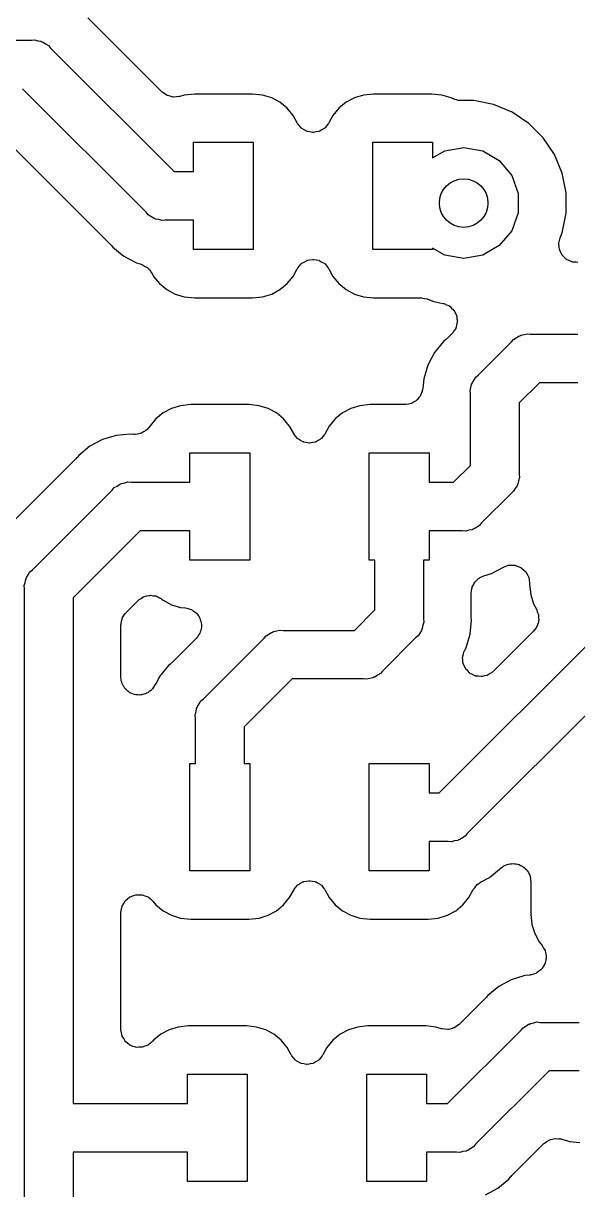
# Model space of a CAD drawing. Extents: x 91 to 190.2, y -113.9 to -59.9.
# Drawn here: x 146.59 to 151.22, y -102.14 to -92.38 of the extents above; entities that cross this region are included whole.
import ezdxf

# ---------------------------------------------------------------- set-up
doc = ezdxf.new("R2010")
doc.units = 0
doc.header["$MEASUREMENT"] = 0
doc.layers.add('BLACK', color=7, linetype='CONTINUOUS')

msp = doc.modelspace()

# ---------------------------------------------------------------- linework, layer by layer
at = {"layer": 'BLACK', "linetype": 'CONTINUOUS'}
for p, q in [((147.746, -92.9493), (147.126, -92.3293)), ((144.51, -92.5168), (146.655, -92.5168)), ((146.655, -92.5168), (146.682, -92.5145)), ((146.682, -92.5145), (146.708, -92.5214)), ((146.708, -92.5214), (146.734, -92.5261)), ((146.734, -92.5261), (146.742, -92.5306)), ((146.742, -92.5306), (146.751, -92.533)), ((146.751, -92.533), (146.773, -92.5485)), ((146.773, -92.5485), (146.796, -92.5619)), ((146.796, -92.5619), (146.814, -92.5826)), ((146.814, -92.5826), (147.848, -93.6168)), ((147.614, -93.9574), (146.579, -92.9232)), ((147.748, -92.9507), (147.746, -92.9493)), ((147.749, -92.9527), (147.748, -92.9507)), ((147.769, -92.9656), (147.749, -92.9527)), ((147.789, -92.9791), (147.769, -92.9656)), ((147.791, -92.9798), (147.789, -92.9791)), ((147.793, -92.9811), (147.791, -92.9798)), ((147.816, -92.9865), (147.793, -92.9811)), ((147.839, -92.9926), (147.816, -92.9865)), ((147.841, -92.9924), (147.839, -92.9926)), ((147.844, -92.993), (147.841, -92.9924)), ((147.867, -92.9901), (147.844, -92.993)), ((147.891, -92.9881), (147.867, -92.9901)), ((147.893, -92.987), (147.891, -92.9881)), ((147.896, -92.9867), (147.893, -92.987)), ((147.932, -92.9758), (147.896, -92.9867)), ((148.017, -92.9673), (147.932, -92.9758)), ((148.503, -92.9673), (148.017, -92.9673)), ((148.588, -92.9758), (148.503, -92.9673)), ((148.664, -92.9987), (148.588, -92.9758)), ((148.733, -93.0358), (148.664, -92.9987)), ((149.356, -92.9987), (149.287, -93.0358)), ((149.432, -92.9758), (149.356, -92.9987)), ((149.517, -92.9673), (149.432, -92.9758)), ((150.003, -92.9673), (149.517, -92.9673)), ((150.088, -92.9758), (150.003, -92.9673)), ((150.164, -92.9987), (150.088, -92.9758)), ((150.176, -93.0051), (150.164, -92.9987)), ((150.186, -93.0084), (150.176, -93.0051)), ((150.195, -93.0138), (150.186, -93.0084)), ((150.211, -93.0165), (150.195, -93.0138)), ((150.225, -93.0213), (150.211, -93.0165)), ((150.236, -93.0209), (150.225, -93.0213)), ((150.247, -93.0228), (150.236, -93.0209)), ((150.354, -93.0228), (150.247, -93.0228)), ((150.52, -93.0557), (150.354, -93.0228)), ((148.794, -93.0858), (148.733, -93.0358)), ((148.844, -93.1467), (148.794, -93.0858)), ((149.226, -93.0858), (149.176, -93.1467)), ((149.287, -93.0358), (149.226, -93.0858)), ((150.676, -93.1204), (150.52, -93.0557)), ((150.816, -93.2142), (150.676, -93.1204)), ((148.878, -93.2094), (148.844, -93.1467)), ((148.881, -93.2133), (148.878, -93.2094)), ((148.883, -93.2179), (148.881, -93.2133)), ((148.897, -93.2337), (148.883, -93.2179)), ((149.137, -93.2179), (149.123, -93.2337)), ((149.139, -93.2133), (149.137, -93.2179)), ((149.142, -93.2094), (149.139, -93.2133)), ((149.176, -93.1467), (149.142, -93.2094)), ((150.936, -93.3336), (150.816, -93.2142)), ((148.91, -93.2504), (148.897, -93.2337)), ((148.914, -93.253), (148.91, -93.2504)), ((148.917, -93.2567), (148.914, -93.253)), ((148.936, -93.2667), (148.917, -93.2567)), ((148.954, -93.2779), (148.936, -93.2667)), ((148.959, -93.2789), (148.954, -93.2779)), ((148.963, -93.2812), (148.959, -93.2789)), ((148.984, -93.2842), (148.963, -93.2812)), ((149.005, -93.2886), (148.984, -93.2842)), ((149.01, -93.2879), (149.005, -93.2886)), ((149.015, -93.2886), (149.01, -93.2879)), ((149.036, -93.2842), (149.015, -93.2886)), ((149.057, -93.2812), (149.036, -93.2842)), ((149.061, -93.2789), (149.057, -93.2812)), ((149.066, -93.2779), (149.061, -93.2789)), ((149.084, -93.2667), (149.066, -93.2779)), ((149.103, -93.2567), (149.084, -93.2667)), ((149.106, -93.253), (149.103, -93.2567)), ((149.11, -93.2504), (149.106, -93.253)), ((149.123, -93.2337), (149.11, -93.2504)), ((146.458, -93.3671), (147.311, -94.2204)), ((148.01, -93.6168), (148.01, -93.37)), ((148.01, -93.37), (148.51, -93.37)), ((148.51, -93.37), (148.51, -94.27)), ((149.51, -94.27), (149.51, -93.37)), ((149.51, -93.37), (150.01, -93.37)), ((150.01, -93.37), (150.01, -93.5022)), ((150.111, -93.4437), (150.27, -93.4157)), ((150.27, -93.4157), (150.429, -93.4437)), ((151.03, -93.474), (150.936, -93.3336)), ((150.01, -93.5022), (150.111, -93.4437)), ((150.429, -93.4437), (150.568, -93.5244)), ((151.094, -93.63), (151.03, -93.474)), ((150.568, -93.5244), (150.672, -93.6479)), ((147.848, -93.6168), (148.01, -93.6168)), ((150.672, -93.6479), (150.727, -93.7994)), ((151.127, -93.7956), (151.094, -93.63)), ((150.727, -93.7994), (150.727, -93.9606)), ((151.127, -93.9644), (151.127, -93.7956)), ((147.631, -93.9781), (147.614, -93.9574)), ((147.654, -93.9915), (147.631, -93.9781)), ((147.676, -94.007), (147.654, -93.9915)), ((150.727, -93.9606), (150.672, -94.1121)), ((151.094, -94.13), (151.127, -93.9644)), ((147.685, -94.0094), (147.676, -94.007)), ((147.693, -94.0139), (147.685, -94.0094)), ((147.72, -94.0186), (147.693, -94.0139)), ((147.746, -94.0255), (147.72, -94.0186)), ((147.772, -94.0232), (147.746, -94.0255)), ((148.01, -94.0232), (147.772, -94.0232)), ((148.01, -94.27), (148.01, -94.0232)), ((150.672, -94.1121), (150.568, -94.2356)), ((151.066, -94.2168), (151.072, -94.1939)), ((151.072, -94.1939), (151.077, -94.1708)), ((151.077, -94.1708), (151.094, -94.13)), ((147.311, -94.2204), (147.315, -94.2264)), ((147.315, -94.2264), (147.321, -94.2313)), ((147.321, -94.2313), (147.335, -94.2486)), ((147.335, -94.2486), (147.427, -94.324)), ((148.51, -94.27), (148.01, -94.27)), ((150.01, -94.27), (149.51, -94.27)), ((150.111, -94.3163), (150.01, -94.2578)), ((150.01, -94.2578), (150.01, -94.27)), ((150.568, -94.2356), (150.429, -94.3163)), ((151.067, -94.2193), (151.066, -94.2168)), ((151.066, -94.2217), (151.067, -94.2193)), ((151.069, -94.2451), (151.066, -94.2217)), ((151.071, -94.2686), (151.069, -94.2451)), ((151.073, -94.2709), (151.071, -94.2686)), ((151.073, -94.2733), (151.073, -94.2709)), ((151.084, -94.2943), (151.073, -94.2733)), ((151.094, -94.3156), (151.084, -94.2943)), ((147.427, -94.324), (147.532, -94.38)), ((147.532, -94.38), (147.572, -94.3922)), ((147.572, -94.3922), (147.578, -94.3952)), ((147.578, -94.3952), (147.584, -94.3965)), ((147.584, -94.3965), (147.601, -94.4069)), ((148.897, -94.4063), (148.91, -94.3896)), ((148.91, -94.3896), (148.914, -94.387)), ((148.914, -94.387), (148.917, -94.3833)), ((148.917, -94.3833), (148.936, -94.3733)), ((148.936, -94.3733), (148.954, -94.3621)), ((148.954, -94.3621), (148.959, -94.3611)), ((148.959, -94.3611), (148.963, -94.3588)), ((148.963, -94.3588), (148.984, -94.3558)), ((148.984, -94.3558), (149.005, -94.3514)), ((149.005, -94.3514), (149.01, -94.3521)), ((149.01, -94.3521), (149.015, -94.3514)), ((149.015, -94.3514), (149.036, -94.3558)), ((149.036, -94.3558), (149.057, -94.3588)), ((149.057, -94.3588), (149.061, -94.3611)), ((149.061, -94.3611), (149.066, -94.3621)), ((149.066, -94.3621), (149.084, -94.3733)), ((149.084, -94.3733), (149.103, -94.3833)), ((149.103, -94.3833), (149.106, -94.387)), ((149.106, -94.387), (149.11, -94.3896)), ((149.11, -94.3896), (149.123, -94.4063)), ((150.27, -94.3443), (150.111, -94.3163)), ((150.429, -94.3163), (150.27, -94.3443)), ((151.096, -94.3173), (151.094, -94.3156)), ((151.097, -94.3195), (151.096, -94.3173)), ((151.114, -94.3355), (151.097, -94.3195)), ((151.131, -94.352), (151.114, -94.3355)), ((151.134, -94.3531), (151.131, -94.352)), ((151.135, -94.3547), (151.134, -94.3531)), ((151.157, -94.3638), (151.135, -94.3547)), ((151.179, -94.3735), (151.157, -94.3638)), ((151.181, -94.3737), (151.179, -94.3735)), ((151.183, -94.3747), (151.181, -94.3737)), ((151.207, -94.3757), (151.183, -94.3747)), ((151.222, -94.3769), (151.207, -94.3757)), ((151.225, -94.3773), (151.222, -94.3769)), ((147.601, -94.4069), (147.618, -94.4158)), ((147.618, -94.4158), (147.623, -94.4206)), ((147.623, -94.4206), (147.629, -94.4241)), ((147.629, -94.4241), (147.641, -94.4395)), ((147.641, -94.4395), (147.654, -94.4538)), ((147.654, -94.4538), (147.657, -94.4598)), ((147.657, -94.4598), (147.661, -94.465)), ((147.661, -94.465), (147.676, -94.4933)), ((147.676, -94.4933), (147.726, -94.5542)), ((148.794, -94.5542), (148.844, -94.4933)), ((148.844, -94.4933), (148.878, -94.4306)), ((148.878, -94.4306), (148.881, -94.4267)), ((148.881, -94.4267), (148.883, -94.4221)), ((148.883, -94.4221), (148.897, -94.4063)), ((149.123, -94.4063), (149.137, -94.4221)), ((149.137, -94.4221), (149.139, -94.4267)), ((149.139, -94.4267), (149.142, -94.4306)), ((149.142, -94.4306), (149.176, -94.4933)), ((149.176, -94.4933), (149.226, -94.5542)), ((147.726, -94.5542), (147.787, -94.6042)), ((148.733, -94.6042), (148.794, -94.5542)), ((149.226, -94.5542), (149.287, -94.6042)), ((147.787, -94.6042), (147.856, -94.6413)), ((147.856, -94.6413), (147.932, -94.6642)), ((147.932, -94.6642), (148.017, -94.6727)), ((148.017, -94.6727), (148.503, -94.6727)), ((148.503, -94.6727), (148.588, -94.6642)), ((148.588, -94.6642), (148.664, -94.6413)), ((148.664, -94.6413), (148.733, -94.6042)), ((149.287, -94.6042), (149.356, -94.6413)), ((149.356, -94.6413), (149.432, -94.6642)), ((149.432, -94.6642), (149.517, -94.6727)), ((149.517, -94.6727), (149.914, -94.6727)), ((149.914, -94.6727), (149.917, -94.6732)), ((149.917, -94.6732), (149.92, -94.6728)), ((149.92, -94.6728), (149.943, -94.6777)), ((149.943, -94.6777), (149.965, -94.6817)), ((149.965, -94.6817), (149.968, -94.6834)), ((149.968, -94.6834), (149.971, -94.6841)), ((149.971, -94.6841), (150.02, -94.7043)), ((150.02, -94.7043), (150.096, -94.7194)), ((150.096, -94.7194), (150.101, -94.7212)), ((150.101, -94.7212), (150.106, -94.7216)), ((150.106, -94.7216), (150.125, -94.7306)), ((150.125, -94.7306), (150.145, -94.7383)), ((150.145, -94.7383), (150.148, -94.7416)), ((150.148, -94.7416), (150.153, -94.7437)), ((150.153, -94.7437), (150.168, -94.7586)), ((150.168, -94.7586), (150.184, -94.7726)), ((150.184, -94.7726), (150.186, -94.777)), ((150.186, -94.777), (150.19, -94.7805)), ((150.19, -94.7805), (150.199, -94.7997)), ((150.199, -94.7997), (150.209, -94.8183)), ((150.209, -94.8183), (150.21, -94.8232)), ((150.21, -94.8232), (150.212, -94.8277)), ((150.216, -94.8796), (150.211, -94.9001)), ((150.212, -94.8277), (150.214, -94.8488)), ((150.214, -94.8488), (150.217, -94.8698)), ((150.217, -94.8698), (150.216, -94.8747)), ((150.216, -94.8747), (150.216, -94.8796)), ((150.173, -94.9726), (150.13, -95.0159)), ((150.176, -94.9685), (150.173, -94.9726)), ((150.18, -94.9654), (150.176, -94.9685)), ((150.191, -94.9473), (150.18, -94.9654)), ((150.203, -94.9299), (150.191, -94.9473)), ((150.204, -94.9251), (150.203, -94.9299)), ((150.207, -94.9209), (150.204, -94.9251)), ((150.211, -94.9001), (150.207, -94.9209)), ((150.748, -94.9861), (150.775, -94.9814)), ((150.775, -94.9814), (150.801, -94.9745)), ((150.801, -94.9745), (150.827, -94.9768)), ((150.827, -94.9768), (151.225, -94.9768)), ((150.101, -95.04), (150.026, -95.1319)), ((150.119, -95.0258), (150.101, -95.04)), ((150.124, -95.0202), (150.119, -95.0258)), ((150.13, -95.0159), (150.124, -95.0202)), ((150.393, -95.3186), (150.669, -95.0426)), ((150.669, -95.0426), (150.686, -95.0219)), ((150.686, -95.0219), (150.709, -95.0085)), ((150.709, -95.0085), (150.731, -94.993)), ((150.731, -94.993), (150.74, -94.9906)), ((150.74, -94.9906), (150.748, -94.9861)), ((150.002, -95.1775), (149.97, -95.2367)), ((150.026, -95.1319), (150.002, -95.1775)), ((150.002, -95.1775), (150.002, -95.1775)), ((149.97, -95.2367), (149.936, -95.3503)), ((149.936, -95.3503), (149.927, -95.432)), ((150.343, -95.3814), (150.358, -95.3593)), ((150.358, -95.3593), (150.372, -95.336)), ((150.372, -95.336), (150.393, -95.3186)), ((149.919, -95.4626), (149.913, -95.4822)), ((149.926, -95.4434), (149.919, -95.4626)), ((149.927, -95.432), (149.926, -95.4376)), ((149.926, -95.4376), (149.926, -95.4434)), ((150.324, -95.4506), (150.331, -95.4246)), ((150.327, -95.4775), (150.324, -95.4506)), ((150.331, -95.4246), (150.336, -95.398)), ((150.336, -95.398), (150.341, -95.3902)), ((150.341, -95.3902), (150.343, -95.3814)), ((150.903, -95.3832), (150.733, -95.5528)), ((151.225, -95.3832), (150.903, -95.3832)), ((147.987, -95.5673), (147.902, -95.5758)), ((148.473, -95.5673), (147.987, -95.5673)), ((148.558, -95.5758), (148.473, -95.5673)), ((149.487, -95.5673), (149.402, -95.5758)), ((149.778, -95.5673), (149.487, -95.5673)), ((149.784, -95.5663), (149.778, -95.5673)), ((149.79, -95.5669), (149.784, -95.5663)), ((149.809, -95.5618), (149.79, -95.5669)), ((149.83, -95.5583), (149.809, -95.5618)), ((149.835, -95.5554), (149.83, -95.5583)), ((149.84, -95.554), (149.835, -95.5554)), ((149.857, -95.5424), (149.84, -95.554)), ((149.875, -95.5322), (149.857, -95.5424)), ((149.878, -95.5278), (149.875, -95.5322)), ((149.883, -95.5246), (149.878, -95.5278)), ((149.895, -95.508), (149.883, -95.5246)), ((149.908, -95.4923), (149.895, -95.508)), ((149.91, -95.4869), (149.908, -95.4923)), ((149.913, -95.4822), (149.91, -95.4869)), ((150.327, -96.0758), (150.327, -95.4775)), ((150.733, -95.5528), (150.733, -96.1511)), ((147.757, -95.6358), (147.696, -95.6858)), ((147.826, -95.5987), (147.757, -95.6358)), ((147.902, -95.5758), (147.826, -95.5987)), ((148.634, -95.5987), (148.558, -95.5758)), ((148.703, -95.6358), (148.634, -95.5987)), ((148.764, -95.6858), (148.703, -95.6358)), ((149.257, -95.6358), (149.196, -95.6858)), ((149.326, -95.5987), (149.257, -95.6358)), ((149.402, -95.5758), (149.326, -95.5987)), ((147.631, -95.7631), (147.619, -95.7785)), ((147.636, -95.7581), (147.631, -95.7631)), ((147.696, -95.6858), (147.636, -95.7581)), ((148.814, -95.7467), (148.764, -95.6858)), ((148.848, -95.8094), (148.814, -95.7467)), ((149.146, -95.7467), (149.112, -95.8094)), ((149.196, -95.6858), (149.146, -95.7467)), ((147.248, -95.86), (147.143, -95.916)), ((147.343, -95.8313), (147.248, -95.86)), ((147.362, -95.8255), (147.343, -95.8313)), ((147.343, -95.8313), (147.343, -95.8313)), ((147.48, -95.8139), (147.362, -95.8255)), ((147.502, -95.8161), (147.48, -95.8139)), ((147.51, -95.8155), (147.502, -95.8161)), ((147.517, -95.8168), (147.51, -95.8155)), ((147.518, -95.8168), (147.517, -95.8168)), ((147.521, -95.8164), (147.518, -95.8168)), ((147.523, -95.8167), (147.521, -95.8164)), ((147.54, -95.8132), (147.523, -95.8167)), ((147.554, -95.8121), (147.54, -95.8132)), ((147.56, -95.8095), (147.554, -95.8121)), ((147.57, -95.8078), (147.56, -95.8095)), ((147.572, -95.8065), (147.57, -95.8078)), ((147.574, -95.806), (147.572, -95.8065)), ((147.592, -95.795), (147.574, -95.806)), ((147.602, -95.7906), (147.592, -95.795)), ((147.605, -95.7874), (147.602, -95.7906)), ((147.615, -95.7817), (147.605, -95.7874)), ((147.616, -95.7798), (147.615, -95.7817)), ((147.619, -95.7785), (147.616, -95.7798)), ((148.851, -95.8133), (148.848, -95.8094)), ((148.853, -95.8179), (148.851, -95.8133)), ((148.867, -95.8337), (148.853, -95.8179)), ((148.88, -95.8504), (148.867, -95.8337)), ((148.884, -95.853), (148.88, -95.8504)), ((148.887, -95.8567), (148.884, -95.853)), ((148.906, -95.8667), (148.887, -95.8567)), ((149.073, -95.8567), (149.054, -95.8667)), ((149.076, -95.853), (149.073, -95.8567)), ((149.08, -95.8504), (149.076, -95.853)), ((149.093, -95.8337), (149.08, -95.8504)), ((149.107, -95.8179), (149.093, -95.8337)), ((149.109, -95.8133), (149.107, -95.8179)), ((149.112, -95.8094), (149.109, -95.8133)), ((147.143, -95.916), (147.051, -95.9914)), ((148.924, -95.8779), (148.906, -95.8667)), ((148.929, -95.8789), (148.924, -95.8779)), ((148.933, -95.8812), (148.929, -95.8789)), ((148.954, -95.8842), (148.933, -95.8812)), ((148.975, -95.8886), (148.954, -95.8842)), ((148.98, -95.8879), (148.975, -95.8886)), ((148.985, -95.8886), (148.98, -95.8879)), ((149.006, -95.8842), (148.985, -95.8886)), ((149.027, -95.8812), (149.006, -95.8842)), ((149.031, -95.8789), (149.027, -95.8812)), ((149.036, -95.8779), (149.031, -95.8789)), ((149.054, -95.8667), (149.036, -95.8779)), ((147.027, -96.0196), (146.479, -96.5677)), ((147.032, -96.0136), (147.027, -96.0196)), ((147.037, -96.0087), (147.032, -96.0136)), ((147.051, -95.9914), (147.037, -96.0087)), ((147.98, -96.2168), (147.98, -95.97)), ((147.98, -95.97), (148.48, -95.97)), ((148.48, -95.97), (148.48, -96.87)), ((149.48, -96.87), (149.48, -95.97)), ((149.48, -95.97), (149.98, -95.97)), ((149.98, -95.97), (149.98, -96.2168)), ((150.186, -96.2168), (150.327, -96.0758)), ((150.733, -96.1511), (150.736, -96.178)), ((147.347, -96.2619), (147.371, -96.2485)), ((147.371, -96.2485), (147.393, -96.233)), ((147.393, -96.233), (147.402, -96.2306)), ((147.402, -96.2306), (147.409, -96.2261)), ((147.409, -96.2261), (147.436, -96.2214)), ((147.436, -96.2214), (147.462, -96.2145)), ((147.462, -96.2145), (147.489, -96.2168)), ((147.489, -96.2168), (147.98, -96.2168)), ((149.98, -96.2168), (150.186, -96.2168)), ((150.717, -96.2472), (150.702, -96.2693)), ((150.719, -96.2384), (150.717, -96.2472)), ((150.724, -96.2306), (150.719, -96.2384)), ((150.729, -96.204), (150.724, -96.2306)), ((150.736, -96.178), (150.729, -96.204)), ((146.663, -96.95), (147.33, -96.2826)), ((147.33, -96.2826), (147.347, -96.2619)), ((150.667, -96.31), (150.42, -96.5574)), ((150.688, -96.2926), (150.667, -96.31)), ((150.702, -96.2693), (150.688, -96.2926)), ((147.564, -96.6232), (147.003, -97.1842)), ((147.98, -96.6232), (147.564, -96.6232)), ((147.98, -96.87), (147.98, -96.6232)), ((150.261, -96.6232), (149.98, -96.6232)), ((149.98, -96.6232), (149.98, -96.87)), ((150.288, -96.6255), (150.261, -96.6232)), ((150.314, -96.6186), (150.288, -96.6255)), ((150.341, -96.6139), (150.314, -96.6186)), ((150.348, -96.6094), (150.341, -96.6139)), ((150.357, -96.607), (150.348, -96.6094)), ((150.379, -96.5915), (150.357, -96.607)), ((150.403, -96.5781), (150.379, -96.5915)), ((150.42, -96.5574), (150.403, -96.5781)), ((148.48, -96.87), (147.98, -96.87)), ((149.527, -96.87), (149.48, -96.87)), ((149.527, -97.2858), (149.527, -96.87)), ((149.98, -96.87), (149.933, -96.87)), ((149.933, -96.87), (149.933, -97.3611)), ((150.502, -96.98), (150.602, -96.9267)), ((150.602, -96.9267), (150.624, -96.9194)), ((150.624, -96.9194), (150.646, -96.9113)), ((150.646, -96.9113), (150.649, -96.9113)), ((150.649, -96.9113), (150.651, -96.9105)), ((150.651, -96.9105), (150.675, -96.9113)), ((150.675, -96.9113), (150.698, -96.9113)), ((150.698, -96.9113), (150.701, -96.9121)), ((150.701, -96.9121), (150.703, -96.9122)), ((150.703, -96.9122), (150.725, -96.921)), ((150.725, -96.921), (150.747, -96.9291)), ((150.747, -96.9291), (150.749, -96.9307)), ((150.749, -96.9307), (150.752, -96.9316)), ((150.752, -96.9316), (150.769, -96.9474)), ((146.601, -97.056), (146.606, -97.0294)), ((146.606, -97.0294), (146.611, -97.0216)), ((146.611, -97.0216), (146.613, -97.0128)), ((146.613, -97.0128), (146.628, -96.9907)), ((146.628, -96.9907), (146.642, -96.9674)), ((146.642, -96.9674), (146.663, -96.95)), ((150.381, -97.035), (150.393, -97.0224)), ((150.393, -97.0224), (150.401, -97.0183)), ((150.401, -97.0183), (150.408, -97.0125)), ((150.408, -97.0125), (150.424, -97.0066)), ((150.424, -97.0066), (150.44, -96.9989)), ((150.44, -96.9989), (150.502, -96.98)), ((150.769, -96.9474), (150.787, -96.9626)), ((150.787, -96.9626), (150.788, -96.9647)), ((150.788, -96.9647), (150.79, -96.9664)), ((150.79, -96.9664), (150.801, -96.9872)), ((150.801, -96.9872), (150.813, -97.0077)), ((150.813, -97.0077), (150.814, -97.0101)), ((150.814, -97.0101), (150.815, -97.0123)), ((150.815, -97.0123), (150.818, -97.0357)), ((146.594, -97.082), (146.601, -97.056)), ((146.597, -97.1089), (146.594, -97.082)), ((146.597, -100.272), (146.597, -97.1089)), ((150.333, -97.1424), (150.336, -97.1255)), ((150.336, -97.1255), (150.337, -97.1084)), ((150.337, -97.1084), (150.341, -97.1)), ((150.341, -97.1), (150.342, -97.0911)), ((150.342, -97.0911), (150.351, -97.0762)), ((150.351, -97.0762), (150.358, -97.0604)), ((150.358, -97.0604), (150.364, -97.0538)), ((150.364, -97.0538), (150.368, -97.046)), ((150.368, -97.046), (150.381, -97.035)), ((150.818, -97.0357), (150.822, -97.059)), ((150.822, -97.059), (150.822, -97.0726)), ((150.822, -97.0726), (150.831, -97.1584)), ((147.003, -97.1842), (147.003, -101.417)), ((147.447, -97.3059), (147.546, -97.2066)), ((147.546, -97.2066), (147.551, -97.2033)), ((147.551, -97.2033), (147.555, -97.1989)), ((147.555, -97.1989), (147.572, -97.1885)), ((147.572, -97.1885), (147.589, -97.1768)), ((147.589, -97.1768), (147.595, -97.1753)), ((147.595, -97.1753), (147.6, -97.1723)), ((147.6, -97.1723), (147.62, -97.1686)), ((147.62, -97.1686), (147.639, -97.1633)), ((147.639, -97.1633), (147.645, -97.1638)), ((147.645, -97.1638), (147.651, -97.1627)), ((147.651, -97.1627), (147.671, -97.166)), ((147.671, -97.166), (147.691, -97.1678)), ((147.691, -97.1678), (147.697, -97.1703)), ((147.697, -97.1703), (147.702, -97.1712)), ((147.702, -97.1712), (147.72, -97.1812)), ((147.72, -97.1812), (147.739, -97.1898)), ((147.739, -97.1898), (147.743, -97.1939)), ((147.743, -97.1939), (147.748, -97.1968)), ((147.748, -97.1968), (147.757, -97.2042)), ((147.757, -97.2042), (147.826, -97.2413)), ((150.333, -97.333), (150.333, -97.1424)), ((150.831, -97.1584), (150.854, -97.2338)), ((147.428, -97.3325), (147.438, -97.3156)), ((147.438, -97.3156), (147.443, -97.3113)), ((147.443, -97.3113), (147.447, -97.3059)), ((147.826, -97.2413), (147.902, -97.2642)), ((147.902, -97.2642), (147.942, -97.2682)), ((147.942, -97.2682), (147.954, -97.2715)), ((147.954, -97.2715), (147.966, -97.2726)), ((147.966, -97.2726), (147.979, -97.2785)), ((147.979, -97.2785), (147.992, -97.2822)), ((147.992, -97.2822), (148.002, -97.2894)), ((148.002, -97.2894), (148.013, -97.2946)), ((148.013, -97.2946), (148.023, -97.3045)), ((148.023, -97.3045), (148.035, -97.3126)), ((148.035, -97.3126), (148.042, -97.3227)), ((148.042, -97.3227), (148.05, -97.3314)), ((149.356, -97.4568), (149.527, -97.2858)), ((150.854, -97.2338), (150.881, -97.2852)), ((150.881, -97.2852), (150.886, -97.3016)), ((150.886, -97.3016), (150.894, -97.3171)), ((150.894, -97.3171), (150.895, -97.3261)), ((147.403, -97.412), (147.404, -97.4055)), ((147.403, -97.8484), (147.403, -97.412)), ((147.404, -97.3989), (147.409, -97.38)), ((147.404, -97.4055), (147.404, -97.3989)), ((147.409, -97.38), (147.412, -97.3607)), ((147.412, -97.3607), (147.416, -97.355)), ((147.416, -97.355), (147.417, -97.3486)), ((147.417, -97.3486), (147.428, -97.3325)), ((148.05, -97.3314), (148.056, -97.3441)), ((148.056, -97.3441), (148.064, -97.3556)), ((148.064, -97.3556), (148.067, -97.3675)), ((148.067, -97.3675), (148.072, -97.3787)), ((148.072, -97.3787), (148.073, -97.3925)), ((148.073, -97.3925), (148.077, -97.406)), ((148.077, -97.406), (148.076, -97.4183)), ((148.076, -97.4183), (148.077, -97.4305)), ((149.929, -97.414), (149.924, -97.4406)), ((149.936, -97.388), (149.929, -97.414)), ((149.933, -97.3611), (149.936, -97.388)), ((150.324, -97.4883), (150.336, -97.37)), ((150.334, -97.3403), (150.333, -97.333)), ((150.334, -97.3477), (150.334, -97.3403)), ((150.336, -97.37), (150.334, -97.3477)), ((150.885, -97.4193), (150.88, -97.4268)), ((150.889, -97.4028), (150.885, -97.4193)), ((150.896, -97.3868), (150.889, -97.4028)), ((150.895, -97.3261), (150.897, -97.3348)), ((150.898, -97.369), (150.896, -97.3778)), ((150.896, -97.3778), (150.896, -97.3868)), ((150.897, -97.3348), (150.897, -97.3519)), ((150.897, -97.3519), (150.898, -97.369)), ((148.04, -97.5135), (148.033, -97.5235)), ((148.049, -97.5048), (148.04, -97.5135)), ((148.055, -97.4923), (148.049, -97.5048)), ((148.063, -97.4809), (148.055, -97.4923)), ((148.066, -97.469), (148.063, -97.4809)), ((148.072, -97.4579), (148.066, -97.469)), ((148.073, -97.444), (148.072, -97.4579)), ((148.077, -97.4305), (148.073, -97.444)), ((148.6, -97.5226), (148.617, -97.5019)), ((148.617, -97.5019), (148.641, -97.4885)), ((148.641, -97.4885), (148.663, -97.473)), ((148.663, -97.473), (148.672, -97.4706)), ((148.672, -97.4706), (148.679, -97.4661)), ((148.679, -97.4661), (148.706, -97.4614)), ((148.706, -97.4614), (148.732, -97.4545)), ((148.732, -97.4545), (148.759, -97.4568)), ((148.759, -97.4568), (149.356, -97.4568)), ((149.867, -97.5199), (149.59, -97.7974)), ((149.888, -97.5026), (149.867, -97.5199)), ((149.902, -97.4793), (149.888, -97.5026)), ((149.917, -97.4572), (149.902, -97.4793)), ((149.919, -97.4484), (149.917, -97.4572)), ((149.924, -97.4406), (149.919, -97.4484)), ((150.066, -98.8168), (151.397, -97.4858)), ((150.291, -97.5996), (150.324, -97.4883)), ((150.855, -97.462), (150.517, -97.8)), ((150.865, -97.4479), (150.855, -97.462)), ((150.876, -97.4352), (150.865, -97.4479)), ((150.88, -97.4268), (150.876, -97.4352)), ((148.033, -97.5235), (147.83, -97.7273)), ((148.093, -98.03), (148.6, -97.5226)), ((150.279, -97.6232), (150.29, -97.602)), ((150.29, -97.602), (150.291, -97.5996)), ((150.291, -97.5996), (150.291, -97.5996)), ((150.261, -97.6808), (150.263, -97.6768)), ((150.263, -97.7028), (150.261, -97.6808)), ((150.262, -97.6727), (150.269, -97.6518)), ((150.263, -97.6768), (150.262, -97.6727)), ((150.264, -97.7248), (150.263, -97.7028)), ((150.269, -97.6518), (150.275, -97.6305)), ((150.275, -97.6305), (150.277, -97.6271)), ((150.277, -97.6271), (150.279, -97.6232)), ((147.801, -97.7514), (147.726, -97.8433)), ((147.819, -97.7372), (147.801, -97.7514)), ((147.824, -97.7316), (147.819, -97.7372)), ((147.83, -97.7273), (147.824, -97.7316)), ((149.59, -97.7974), (149.573, -97.8181)), ((150.266, -97.7286), (150.264, -97.7248)), ((150.266, -97.7327), (150.266, -97.7286)), ((150.275, -97.7527), (150.266, -97.7327)), ((150.284, -97.7731), (150.275, -97.7527)), ((150.286, -97.7762), (150.284, -97.7731)), ((150.288, -97.7799), (150.286, -97.7762)), ((150.304, -97.7955), (150.288, -97.7799)), ((151.737, -97.72), (150.3, -99.1574)), ((150.318, -97.8119), (150.304, -97.7955)), ((150.322, -97.8138), (150.318, -97.8119)), ((150.511, -97.8056), (150.492, -97.8172)), ((150.514, -97.8023), (150.511, -97.8056)), ((150.517, -97.8), (150.514, -97.8023)), ((147.406, -97.8637), (147.403, -97.8484)), ((147.406, -97.8793), (147.406, -97.8637)), ((147.41, -97.8892), (147.406, -97.8793)), ((147.412, -97.8997), (147.41, -97.8892)), ((147.42, -97.9132), (147.412, -97.8997)), ((147.702, -97.8889), (147.685, -97.9191)), ((147.726, -97.8433), (147.702, -97.8889)), ((147.702, -97.8889), (147.702, -97.8889)), ((148.834, -97.8632), (148.433, -98.2642)), ((149.431, -97.8632), (148.834, -97.8632)), ((149.458, -97.8655), (149.431, -97.8632)), ((149.484, -97.8586), (149.458, -97.8655)), ((149.511, -97.8539), (149.484, -97.8586)), ((149.518, -97.8494), (149.511, -97.8539)), ((149.527, -97.847), (149.518, -97.8494)), ((149.549, -97.8315), (149.527, -97.847)), ((149.573, -97.8181), (149.549, -97.8315)), ((150.325, -97.8168), (150.322, -97.8138)), ((150.345, -97.8261), (150.325, -97.8168)), ((150.364, -97.8365), (150.345, -97.8261)), ((150.368, -97.837), (150.364, -97.8365)), ((150.372, -97.8388), (150.368, -97.837)), ((150.394, -97.8407), (150.372, -97.8388)), ((150.416, -97.8438), (150.394, -97.8407)), ((150.42, -97.843), (150.416, -97.8438)), ((150.424, -97.8433), (150.42, -97.843)), ((150.445, -97.8376), (150.424, -97.8433)), ((150.467, -97.8331), (150.445, -97.8376)), ((150.47, -97.8309), (150.467, -97.8331)), ((150.474, -97.8298), (150.47, -97.8309)), ((150.492, -97.8172), (150.474, -97.8298)), ((147.426, -97.9276), (147.42, -97.9132)), ((147.433, -97.9356), (147.426, -97.9276)), ((147.438, -97.9448), (147.433, -97.9356)), ((147.45, -97.9548), (147.438, -97.9448)), ((147.461, -97.9664), (147.45, -97.9548)), ((147.47, -97.9714), (147.461, -97.9664)), ((147.478, -97.9783), (147.47, -97.9714)), ((147.493, -97.9836), (147.478, -97.9783)), ((147.507, -97.991), (147.493, -97.9836)), ((147.517, -97.9925), (147.507, -97.991)), ((147.527, -97.9961), (147.517, -97.9925)), ((147.543, -97.9961), (147.527, -97.9961)), ((147.558, -97.9983), (147.543, -97.9961)), ((147.569, -97.9961), (147.558, -97.9983)), ((147.579, -97.9961), (147.569, -97.9961)), ((147.594, -97.9908), (147.579, -97.9961)), ((147.609, -97.9876), (147.594, -97.9908)), ((147.618, -97.982), (147.609, -97.9876)), ((147.628, -97.9783), (147.618, -97.982)), ((147.64, -97.9683), (147.628, -97.9783)), ((147.653, -97.9601), (147.64, -97.9683)), ((147.66, -97.9517), (147.653, -97.9601)), ((147.668, -97.9448), (147.66, -97.9517)), ((147.676, -97.9313), (147.668, -97.9448)), ((147.685, -97.9191), (147.676, -97.9313)), ((148.036, -98.1094), (148.041, -98.1016)), ((148.041, -98.1016), (148.043, -98.0928)), ((148.043, -98.0928), (148.058, -98.0707)), ((148.058, -98.0707), (148.072, -98.0474)), ((148.072, -98.0474), (148.093, -98.03)), ((148.024, -98.162), (148.031, -98.136)), ((148.027, -98.1889), (148.024, -98.162)), ((148.027, -98.57), (148.027, -98.1889)), ((148.031, -98.136), (148.036, -98.1094)), ((148.433, -98.2642), (148.433, -98.57)), ((147.98, -99.47), (147.98, -98.57)), ((147.98, -98.57), (148.027, -98.57)), ((148.433, -98.57), (148.48, -98.57)), ((148.48, -98.57), (148.48, -99.47)), ((149.48, -99.47), (149.48, -98.57)), ((149.48, -98.57), (149.98, -98.57)), ((149.98, -98.57), (149.98, -98.8168)), ((149.98, -98.8168), (150.066, -98.8168)), ((150.283, -99.1781), (150.259, -99.1915)), ((150.3, -99.1574), (150.283, -99.1781)), ((150.141, -99.2232), (149.98, -99.2232)), ((149.98, -99.2232), (149.98, -99.47)), ((150.168, -99.2255), (150.141, -99.2232)), ((150.194, -99.2186), (150.168, -99.2255)), ((150.221, -99.2139), (150.194, -99.2186)), ((150.228, -99.2094), (150.221, -99.2139)), ((150.237, -99.207), (150.228, -99.2094)), ((150.259, -99.1915), (150.237, -99.207)), ((148.48, -99.47), (147.98, -99.47)), ((149.98, -99.47), (149.48, -99.47)), ((150.487, -99.524), (150.587, -99.4415)), ((150.587, -99.4415), (150.598, -99.4355)), ((150.598, -99.4355), (150.607, -99.4276)), ((150.607, -99.4276), (150.62, -99.4228)), ((150.62, -99.4228), (150.633, -99.416)), ((150.633, -99.416), (150.645, -99.414)), ((150.645, -99.414), (150.656, -99.4098)), ((150.656, -99.4098), (150.67, -99.4098)), ((150.67, -99.4098), (150.684, -99.4075)), ((150.684, -99.4075), (150.696, -99.4098)), ((150.696, -99.4098), (150.708, -99.4098)), ((150.708, -99.4098), (150.721, -99.4145)), ((150.721, -99.4145), (150.735, -99.4171)), ((150.735, -99.4171), (150.746, -99.4234)), ((150.746, -99.4234), (150.757, -99.4276)), ((150.757, -99.4276), (150.768, -99.4365)), ((150.768, -99.4365), (150.78, -99.4436)), ((150.78, -99.4436), (150.788, -99.4532)), ((150.788, -99.4532), (150.797, -99.4611)), ((150.797, -99.4611), (150.804, -99.4731)), ((150.804, -99.4731), (150.813, -99.4839)), ((148.906, -99.5733), (148.924, -99.5621)), ((148.924, -99.5621), (148.929, -99.5611)), ((148.929, -99.5611), (148.933, -99.5588)), ((148.933, -99.5588), (148.954, -99.5558)), ((148.954, -99.5558), (148.975, -99.5514)), ((148.975, -99.5514), (148.98, -99.5521)), ((148.98, -99.5521), (148.985, -99.5514)), ((148.985, -99.5514), (149.006, -99.5558)), ((149.006, -99.5558), (149.027, -99.5588)), ((149.027, -99.5588), (149.031, -99.5611)), ((149.031, -99.5611), (149.036, -99.5621)), ((149.036, -99.5621), (149.054, -99.5733)), ((150.398, -99.575), (150.412, -99.5639)), ((150.412, -99.5639), (150.487, -99.524)), ((150.813, -99.4839), (150.817, -99.4955)), ((150.817, -99.4955), (150.823, -99.5062)), ((150.823, -99.5062), (150.826, -99.5199)), ((150.826, -99.5199), (150.83, -99.5331)), ((150.83, -99.5331), (150.83, -99.5454)), ((150.83, -99.5454), (150.832, -99.5575)), ((150.832, -99.5575), (150.832, -99.8326)), ((148.814, -99.6933), (148.848, -99.6306)), ((148.848, -99.6306), (148.851, -99.6267)), ((148.851, -99.6267), (148.853, -99.6221)), ((148.853, -99.6221), (148.867, -99.6063)), ((148.867, -99.6063), (148.88, -99.5896)), ((148.88, -99.5896), (148.884, -99.587)), ((148.884, -99.587), (148.887, -99.5833)), ((148.887, -99.5833), (148.906, -99.5733)), ((149.054, -99.5733), (149.073, -99.5833)), ((149.073, -99.5833), (149.076, -99.587)), ((149.076, -99.587), (149.08, -99.5896)), ((149.08, -99.5896), (149.093, -99.6063)), ((149.093, -99.6063), (149.107, -99.6221)), ((149.107, -99.6221), (149.109, -99.6267)), ((149.109, -99.6267), (149.112, -99.6306)), ((149.112, -99.6306), (149.146, -99.6933)), ((150.314, -99.6933), (150.35, -99.6255)), ((150.35, -99.6255), (150.362, -99.6113)), ((150.362, -99.6113), (150.371, -99.5961)), ((150.371, -99.5961), (150.378, -99.591)), ((150.378, -99.591), (150.383, -99.5845)), ((150.383, -99.5845), (150.398, -99.575)), ((147.408, -99.7905), (147.412, -99.7656)), ((147.412, -99.7656), (147.413, -99.7649)), ((147.413, -99.7641), (147.426, -99.7424)), ((147.413, -99.7649), (147.413, -99.7641)), ((147.426, -99.7424), (147.438, -99.7205)), ((147.438, -99.7205), (147.439, -99.72)), ((147.439, -99.7192), (147.459, -99.7033)), ((147.439, -99.72), (147.439, -99.7192)), ((147.459, -99.7033), (147.478, -99.687)), ((147.478, -99.687), (147.479, -99.6867)), ((147.479, -99.6867), (147.48, -99.6862)), ((147.48, -99.6862), (147.503, -99.6778)), ((147.503, -99.6778), (147.527, -99.6692)), ((147.527, -99.6692), (147.528, -99.6692)), ((147.528, -99.6692), (147.529, -99.6689)), ((147.529, -99.6689), (147.554, -99.6692)), ((147.554, -99.6692), (147.579, -99.6692)), ((147.579, -99.6692), (147.58, -99.6695)), ((147.58, -99.6695), (147.581, -99.6695)), ((147.581, -99.6695), (147.604, -99.6784)), ((147.604, -99.6784), (147.628, -99.687)), ((147.628, -99.687), (147.629, -99.6875)), ((147.629, -99.6875), (147.63, -99.6878)), ((147.63, -99.6878), (147.649, -99.7042)), ((147.649, -99.7042), (147.668, -99.7205)), ((147.668, -99.7205), (147.669, -99.7212)), ((147.669, -99.7212), (147.669, -99.7218)), ((147.669, -99.7218), (147.696, -99.7542)), ((147.696, -99.7542), (147.757, -99.8042)), ((148.703, -99.8042), (148.764, -99.7542)), ((148.764, -99.7542), (148.814, -99.6933)), ((149.146, -99.6933), (149.196, -99.7542)), ((149.196, -99.7542), (149.257, -99.8042)), ((150.203, -99.8042), (150.264, -99.7542)), ((150.264, -99.7542), (150.314, -99.6933)), ((147.403, -99.8153), (147.408, -99.7905)), ((147.403, -99.8161), (147.403, -99.8153)), ((147.403, -99.8169), (147.403, -99.8161)), ((147.403, -100.799), (147.403, -99.8169)), ((147.757, -99.8042), (147.826, -99.8413)), ((147.826, -99.8413), (147.902, -99.8642)), ((148.558, -99.8642), (148.634, -99.8413)), ((148.634, -99.8413), (148.703, -99.8042)), ((149.257, -99.8042), (149.326, -99.8413)), ((149.326, -99.8413), (149.402, -99.8642)), ((150.058, -99.8642), (150.134, -99.8413)), ((150.134, -99.8413), (150.203, -99.8042)), ((150.832, -99.8326), (150.841, -99.9184)), ((147.902, -99.8642), (147.987, -99.8727)), ((147.987, -99.8727), (148.473, -99.8727)), ((148.473, -99.8727), (148.558, -99.8642)), ((149.402, -99.8642), (149.487, -99.8727)), ((149.487, -99.8727), (149.973, -99.8727)), ((149.973, -99.8727), (150.058, -99.8642)), ((150.841, -99.9184), (150.864, -99.9938)), ((150.864, -99.9938), (150.901, -100.063)), ((150.901, -100.063), (150.927, -100.095)), ((150.927, -100.095), (150.939, -100.116)), ((150.939, -100.116), (150.951, -100.137)), ((150.951, -100.137), (150.951, -100.139)), ((150.951, -100.139), (150.952, -100.14)), ((150.952, -100.14), (150.956, -100.164)), ((150.946, -100.254), (150.938, -100.266)), ((150.951, -100.243), (150.946, -100.251)), ((150.946, -100.251), (150.946, -100.254)), ((150.952, -100.24), (150.951, -100.241)), ((150.951, -100.241), (150.951, -100.243)), ((150.956, -100.216), (150.952, -100.24)), ((150.956, -100.164), (150.961, -100.188)), ((150.958, -100.205), (150.956, -100.216)), ((150.959, -100.204), (150.958, -100.205)), ((150.961, -100.192), (150.959, -100.203)), ((150.959, -100.203), (150.959, -100.204)), ((150.961, -100.188), (150.96, -100.19)), ((150.96, -100.19), (150.961, -100.192)), ((146.597, -101.638), (146.597, -100.272)), ((146.597, -100.272), (146.597, -100.272)), ((150.765, -100.351), (150.668, -100.38)), ((150.782, -100.346), (150.765, -100.351)), ((150.765, -100.351), (150.765, -100.351)), ((150.824, -100.341), (150.782, -100.346)), ((150.83, -100.34), (150.824, -100.341)), ((150.837, -100.34), (150.83, -100.34)), ((150.855, -100.333), (150.837, -100.34)), ((150.874, -100.327), (150.855, -100.333)), ((150.879, -100.324), (150.874, -100.327)), ((150.885, -100.321), (150.879, -100.324)), ((150.9, -100.308), (150.885, -100.321)), ((150.916, -100.297), (150.9, -100.308)), ((150.92, -100.292), (150.916, -100.297)), ((150.923, -100.289), (150.92, -100.292)), ((150.925, -100.288), (150.923, -100.289)), ((150.927, -100.285), (150.925, -100.287)), ((150.925, -100.287), (150.925, -100.288)), ((150.925, -100.288), (150.925, -100.288)), ((150.938, -100.266), (150.927, -100.285)), ((150.563, -100.436), (150.471, -100.511)), ((150.668, -100.38), (150.563, -100.436)), ((150.447, -100.54), (150.235, -100.752)), ((150.452, -100.534), (150.447, -100.54)), ((150.457, -100.529), (150.452, -100.534)), ((150.471, -100.511), (150.457, -100.529)), ((150.829, -100.746), (150.856, -100.741)), ((150.856, -100.741), (150.882, -100.734)), ((150.882, -100.734), (150.909, -100.737)), ((150.909, -100.737), (151.235, -100.737)), ((147.403, -100.8), (147.403, -100.799)), ((147.408, -100.825), (147.403, -100.8)), ((147.403, -100.8), (147.403, -100.8)), ((147.412, -100.85), (147.408, -100.825)), ((147.737, -100.836), (147.676, -100.886)), ((147.806, -100.799), (147.737, -100.836)), ((147.882, -100.776), (147.806, -100.799)), ((147.967, -100.767), (147.882, -100.776)), ((148.453, -100.767), (147.967, -100.767)), ((148.538, -100.776), (148.453, -100.767)), ((148.614, -100.799), (148.538, -100.776)), ((148.683, -100.836), (148.614, -100.799)), ((148.744, -100.886), (148.683, -100.836)), ((149.237, -100.836), (149.176, -100.886)), ((149.306, -100.799), (149.237, -100.836)), ((149.382, -100.776), (149.306, -100.799)), ((149.467, -100.767), (149.382, -100.776)), ((149.953, -100.767), (149.467, -100.767)), ((150.038, -100.776), (149.953, -100.767)), ((150.085, -100.79), (150.038, -100.776)), ((150.087, -100.79), (150.085, -100.79)), ((150.09, -100.791), (150.087, -100.79)), ((150.113, -100.793), (150.09, -100.791)), ((150.137, -100.796), (150.113, -100.793)), ((150.136, -101.417), (150.75, -100.803)), ((150.139, -100.796), (150.137, -100.796)), ((150.142, -100.796), (150.139, -100.796)), ((150.164, -100.79), (150.142, -100.796)), ((150.187, -100.784), (150.164, -100.79)), ((150.189, -100.783), (150.187, -100.784)), ((150.192, -100.782), (150.189, -100.783)), ((150.211, -100.769), (150.192, -100.782)), ((150.231, -100.756), (150.211, -100.769)), ((150.232, -100.754), (150.231, -100.756)), ((150.235, -100.752), (150.232, -100.754)), ((150.75, -100.803), (150.767, -100.782)), ((150.767, -100.782), (150.791, -100.768)), ((150.791, -100.768), (150.813, -100.753)), ((150.813, -100.753), (150.822, -100.751)), ((150.822, -100.751), (150.829, -100.746)), ((147.413, -100.851), (147.412, -100.85)), ((147.413, -100.852), (147.413, -100.851)), ((147.426, -100.873), (147.413, -100.852)), ((147.438, -100.895), (147.426, -100.873)), ((147.439, -100.896), (147.438, -100.895)), ((147.459, -100.912), (147.439, -100.896)), ((147.439, -100.896), (147.439, -100.896)), ((147.478, -100.929), (147.459, -100.912)), ((147.479, -100.929), (147.478, -100.929)), ((147.48, -100.929), (147.479, -100.929)), ((147.503, -100.938), (147.48, -100.929)), ((147.604, -100.937), (147.581, -100.946)), ((147.628, -100.929), (147.604, -100.937)), ((147.629, -100.928), (147.628, -100.929)), ((147.63, -100.928), (147.629, -100.928)), ((147.649, -100.911), (147.63, -100.928)), ((147.668, -100.895), (147.649, -100.911)), ((147.669, -100.894), (147.668, -100.895)), ((147.676, -100.886), (147.669, -100.894)), ((147.669, -100.894), (147.669, -100.894)), ((148.794, -100.947), (148.744, -100.886)), ((149.176, -100.886), (149.126, -100.947)), ((147.527, -100.946), (147.503, -100.938)), ((147.528, -100.946), (147.527, -100.946)), ((147.529, -100.947), (147.528, -100.946)), ((147.554, -100.946), (147.529, -100.947)), ((147.579, -100.946), (147.554, -100.946)), ((147.58, -100.946), (147.579, -100.946)), ((147.581, -100.946), (147.58, -100.946)), ((148.828, -101.009), (148.794, -100.947)), ((148.831, -101.013), (148.828, -101.009)), ((148.833, -101.018), (148.831, -101.013)), ((148.847, -101.034), (148.833, -101.018)), ((148.86, -101.05), (148.847, -101.034)), ((149.073, -101.034), (149.06, -101.05)), ((149.087, -101.018), (149.073, -101.034)), ((149.089, -101.013), (149.087, -101.018)), ((149.092, -101.009), (149.089, -101.013)), ((149.126, -100.947), (149.092, -101.009)), ((148.864, -101.053), (148.86, -101.05)), ((148.867, -101.057), (148.864, -101.053)), ((148.886, -101.067), (148.867, -101.057)), ((148.904, -101.078), (148.886, -101.067)), ((148.909, -101.079), (148.904, -101.078)), ((148.913, -101.081), (148.909, -101.079)), ((148.934, -101.084), (148.913, -101.081)), ((148.955, -101.089), (148.934, -101.084)), ((148.96, -101.088), (148.955, -101.089)), ((148.965, -101.089), (148.96, -101.088)), ((148.986, -101.084), (148.965, -101.089)), ((149.007, -101.081), (148.986, -101.084)), ((149.011, -101.079), (149.007, -101.081)), ((149.016, -101.078), (149.011, -101.079)), ((149.034, -101.067), (149.016, -101.078)), ((149.053, -101.057), (149.034, -101.067)), ((149.056, -101.053), (149.053, -101.057)), ((149.06, -101.05), (149.056, -101.053)), ((147.96, -101.417), (147.96, -101.17)), ((147.96, -101.17), (148.46, -101.17)), ((148.46, -101.17), (148.46, -102.07)), ((149.46, -102.07), (149.46, -101.17)), ((149.46, -101.17), (149.96, -101.17)), ((149.96, -101.17), (149.96, -101.417)), ((150.984, -101.143), (150.37, -101.757)), ((151.235, -101.143), (150.984, -101.143)), ((147.003, -101.417), (147.96, -101.417)), ((149.96, -101.417), (150.136, -101.417)), ((146.597, -102.792), (146.597, -101.638)), ((146.597, -101.638), (146.597, -101.638)), ((150.988, -101.72), (151.011, -101.715)), ((151.011, -101.715), (151.034, -101.708)), ((151.034, -101.708), (151.037, -101.709)), ((151.037, -101.709), (151.039, -101.708)), ((151.039, -101.708), (151.063, -101.711)), ((151.063, -101.711), (151.086, -101.713)), ((151.086, -101.713), (151.088, -101.714)), ((151.088, -101.714), (151.091, -101.714)), ((151.091, -101.714), (151.157, -101.734)), ((150.291, -101.814), (150.264, -101.819)), ((150.298, -101.809), (150.291, -101.814)), ((150.307, -101.807), (150.298, -101.809)), ((150.329, -101.792), (150.307, -101.807)), ((150.353, -101.778), (150.329, -101.792)), ((150.37, -101.757), (150.353, -101.778)), ((150.673, -102.02), (150.941, -101.752)), ((150.941, -101.752), (150.943, -101.75)), ((150.943, -101.75), (150.945, -101.748)), ((150.945, -101.748), (150.965, -101.735)), ((150.965, -101.735), (150.984, -101.722)), ((150.984, -101.722), (150.986, -101.721)), ((150.986, -101.721), (150.988, -101.72)), ((151.157, -101.734), (151.242, -101.743)), ((147.96, -101.823), (147.003, -101.823)), ((147.003, -101.823), (147.003, -104.086)), ((147.96, -102.07), (147.96, -101.823)), ((150.211, -101.823), (149.96, -101.823)), ((149.96, -101.823), (149.96, -102.07)), ((150.238, -101.826), (150.211, -101.823)), ((150.264, -101.819), (150.238, -101.826)), ((148.46, -102.07), (147.96, -102.07)), ((149.96, -102.07), (149.46, -102.07)), ((150.557, -102.124), (150.649, -102.049)), ((150.649, -102.049), (150.663, -102.031)), ((150.663, -102.031), (150.668, -102.026)), ((150.668, -102.026), (150.673, -102.02)), ((150.452, -102.18), (150.557, -102.124))]:
    msp.add_line(p, q, dxfattribs=at)
at = {"layer": 'BLACK'}
msp.add_circle((150.27, -93.88), 0.2032, dxfattribs=at)

doc.saveas('drawing.dxf')
